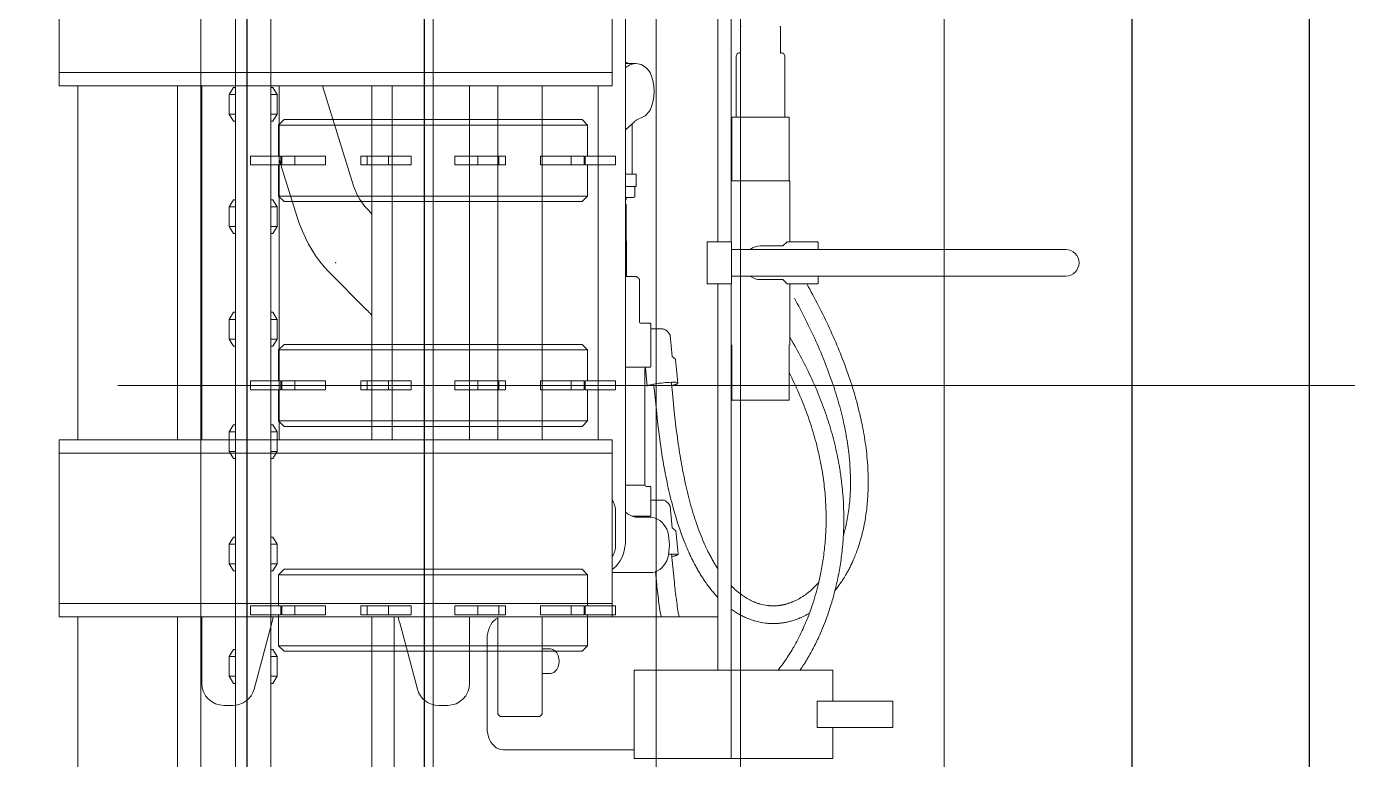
# Model space of a CAD drawing. Header units: millimetres. Extents: x -187347 to 135007, y -6415 to 292048.
# Drawn here: x -64541 to -63944, y 25703 to 26034 of the extents above; entities that cross this region are included whole.
import ezdxf

# ---------------------------------------------------------------- set-up
doc = ezdxf.new("R2010")
doc.units = ezdxf.units.MM
doc.header["$LTSCALE"] = 100
doc.layers.get('0').update_dxf_attribs({"lineweight": 18})
doc.layers.add('Equipment Drawing', color=7, linetype='Continuous', lineweight=0)
doc.layers.add('LAYOUT', color=3, linetype='Continuous', lineweight=18)
doc.layers.add('INTRALOX', color=6, linetype='Continuous')
doc.layers.add('STEEL', color=5, linetype='Continuous')

# ---------------------------------------------------------------- blocks, each defined once
blk = doc.blocks.new('dropstation')
at = {"color": 5, "linetype": 'Continuous', "ltscale": 20}
blk.add_point((858623.53, 732949.39), dxfattribs=at)
at = {"layer": 'LAYOUT'}
for p, q in [((858796.29, 732958.89), (858796.29, 733133.39)), ((858802.29, 732986.39), (858802.29, 733133.39)), ((858498.53, 733043.94), (858498.53, 733094.84)), ((858748.53, 733094.84), (858748.53, 733043.94)), ((858754.56, 733074.39), (858754.56, 732824.39)), ((858806.54, 733055.99), (858806.54, 733043.99)), ((858824.54, 733043.99), (858824.54, 733055.99)), ((858498.53, 733043.94), (858498.53, 733035.39)), ((858748.53, 733035.39), (858748.53, 733043.94)), ((858806.54, 733044.19), (858805.94, 733044.19)), ((858806.54, 733044.19), (858806.04, 733044.19)), ((858806.57, 733043.91), (858806.54, 733043.99)), ((858825.04, 733044.19), (858824.54, 733044.19)), ((858759.22, 733039.39), (858754.98, 733039.39)), ((858804.54, 733015.19), (858804.54, 733042.69)), ((858826.54, 733015.19), (858826.54, 733042.69)), ((858503.53, 733035.39), (858498.53, 733035.39)), ((858498.53, 733029.39), (858498.53, 733035.39)), ((858503.53, 733035.39), (858743.53, 733035.39)), ((858748.53, 733035.39), (858743.53, 733035.39)), ((858748.53, 733029.39), (858748.53, 733035.39)), ((858503.53, 733029.39), (858498.53, 733029.39)), ((858503.53, 733029.39), (858743.53, 733029.39)), ((858507.03, 733029.39), (858507.03, 732869.39)), ((858552.03, 732869.39), (858552.03, 733029.39)), ((858563.03, 732869.39), (858563.03, 733029.39)), ((858598.03, 733029.39), (858598.03, 732869.39)), ((858631.62, 732984.23), (858617.49, 733029.39)), ((858639.93, 733029.39), (858639.93, 732869.39)), ((858649.03, 732869.39), (858649.03, 733029.39)), ((858684.03, 733029.39), (858684.03, 732869.39)), ((858696.83, 733029.39), (858696.83, 732869.39)), ((858716.83, 733029.39), (858716.83, 732869.39)), ((858742.19, 733029.39), (858742.19, 732869.39)), ((858748.53, 733029.39), (858743.53, 733029.39)), ((858802.59, 733015.19), (858828.49, 733015.19)), ((858802.59, 732986.39), (858802.59, 733015.19)), ((858828.49, 732986.39), (858828.49, 733015.19)), ((858754.56, 733009.44), (858758.7, 733013.26)), ((858757.54, 733012.09), (858757.54, 733012.19)), ((858757.55, 732989.44), (858757.54, 733012.09)), ((858606.15, 732970.07), (858598.03, 732996.03)), ((858758.88, 732989.44), (858754.56, 732989.43)), ((858755.3, 732989.44), (858754.56, 732989.44)), ((858754.56, 732983.89), (858758.89, 732983.89)), ((858757.55, 732989.44), (858755.3, 732989.44)), ((858757.88, 732983.89), (858758.15, 732983.82)), ((858759.38, 732983.89), (858759.37, 732989.44)), ((858802.29, 732986.39), (858828.79, 732986.39)), ((858802.29, 732958.83), (858802.29, 732986.39)), ((858828.79, 732958.89), (858828.79, 732986.39)), ((858754.56, 732977.87), (858754.88, 732978.19)), ((858754.88, 732978.19), (858754.88, 732978.89)), ((858757.88, 732978.89), (858758.16, 732978.97)), ((858758.8, 732983.56), (858758.8, 732979.22)), ((858639.93, 732971.55), (858637.53, 732973.98)), ((858754.68, 732975.89), (858754.88, 732975.69)), ((858754.9, 732943.19), (858754.88, 732975.69)), ((858828.79, 732974.54), (858828.79, 732974.94)), ((858828.79, 732974.08), (858828.79, 732974.54)), ((858828.79, 732972.09), (858828.79, 732974.08)), ((858828.79, 732973.49), (858828.79, 732973.66)), ((858828.79, 732972.52), (858828.79, 732972.89)), ((858828.79, 732966.39), (858828.79, 732958.89)), ((858791.43, 732957.62), (858791.43, 732958.89)), ((858791.43, 732958.89), (858802.23, 732958.89)), ((858791.43, 732949.39), (858791.43, 732957.62)), ((858802.43, 732958.69), (858802.23, 732958.89)), ((858802.43, 732949.39), (858802.43, 732958.69)), ((858804.93, 732955.39), (858802.43, 732955.39)), ((858804.93, 732955.39), (858824.93, 732955.39)), ((858825.64, 732956.99), (858815.54, 732956.99)), ((858824.93, 732955.39), (858884.93, 732955.39)), ((858825.64, 732956.99), (858827.54, 732958.89)), ((858841.24, 732958.89), (858827.54, 732958.89)), ((858841.54, 732958.59), (858841.24, 732958.89)), ((858841.54, 732958.59), (858841.54, 732955.39)), ((858864.04, 732955.39), (858844.04, 732955.39)), ((858920.59, 732955.39), (858864.04, 732955.39)), ((858953.5, 732955.39), (858950.94, 732955.39)), ((858791.43, 732941.16), (858791.43, 732949.39)), ((858802.43, 732940.09), (858802.43, 732949.39)), ((858637.62, 732928.06), (858620.34, 732945.47)), ((858804.93, 732943.39), (858802.53, 732943.39)), ((858804.93, 732943.39), (858824.93, 732943.39)), ((858824.93, 732943.39), (858884.93, 732943.39)), ((858841.54, 732943.39), (858841.54, 732940.19)), ((858884.93, 732943.39), (858930.77, 732943.39)), ((858930.77, 732943.39), (858951.68, 732943.39)), ((858951.68, 732943.39), (858953.5, 732943.39)), ((858760.91, 732922.5), (858760.9, 732941.2)), ((858791.43, 732939.89), (858791.43, 732941.16)), ((858791.43, 732939.89), (858802.23, 732939.89)), ((858796.29, 732765.39), (858796.29, 732939.89)), ((858802.43, 732940.09), (858802.23, 732939.89)), ((858802.29, 732912.39), (858802.29, 732939.95)), ((858825.64, 732941.79), (858815.54, 732941.79)), ((858825.64, 732941.79), (858827.54, 732939.89)), ((858841.24, 732939.89), (858827.54, 732939.89)), ((858828.79, 732912.39), (858828.79, 732939.89)), ((858828.79, 732939.89), (858828.79, 732932.39)), ((858841.54, 732940.19), (858841.24, 732939.89)), ((858828.79, 732924.51), (858828.79, 732925.94)), ((858828.79, 732923.09), (858828.79, 732924.51)), ((858761.25, 732922.1), (858764.51, 732922.1)), ((858765.92, 732902.5), (858765.91, 732921.8)), ((858766.21, 732919.51), (858771.15, 732919.51)), ((858771.25, 732919.51), (858771.15, 732919.51)), ((858828.79, 732923.49), (858828.79, 732923.94)), ((858774.63, 732916.73), (858774.63, 732916.71)), ((858774.63, 732916.71), (858774.63, 732916.69)), ((858775.63, 732906.99), (858774.63, 732916.71)), ((858802.29, 732765.39), (858802.29, 732912.39)), ((858802.59, 732912.39), (858802.59, 732887.39)), ((858828.49, 732912.39), (858828.49, 732887.39)), ((858828.79, 732915.75), (858830.35, 732913.04)), ((858775.59, 732907.01), (858777.12, 732905.78)), ((858763.21, 732848.9), (858763.18, 732901.6)), ((858764.32, 732893.7), (858763.48, 732901.94)), ((858778.24, 732895.12), (858777.16, 732905.71)), ((858767.57, 732891.36), (858767.19, 732894.57)), ((858775.53, 732892.18), (858775.18, 732895.39)), ((858777.95, 732894.72), (858778.22, 732895.05)), ((858768.6, 732881.33), (858767.57, 732891.36)), ((858776.56, 732882.15), (858775.53, 732892.18)), ((858828.49, 732887.39), (858802.59, 732887.39)), ((858498.53, 732869.39), (858503.53, 732869.39)), ((858498.53, 732869.39), (858498.53, 732863.39)), ((858743.53, 732869.39), (858503.53, 732869.39)), ((858743.53, 732869.39), (858748.53, 732869.39)), ((858748.53, 732869.39), (858748.53, 732863.39)), ((858498.53, 732863.39), (858498.53, 732854.84)), ((858498.53, 732863.39), (858503.53, 732863.39)), ((858743.53, 732863.39), (858503.53, 732863.39)), ((858743.53, 732863.39), (858748.53, 732863.39)), ((858748.53, 732854.84), (858748.53, 732863.39)), ((858498.53, 732803.94), (858498.53, 732854.84)), ((858748.53, 732854.84), (858748.53, 732803.94)), ((858764.55, 732848.3), (858763.94, 732848.3)), ((858765.96, 732834.9), (858765.95, 732848)), ((858766.26, 732842.21), (858771.2, 732842.21)), ((858771.29, 732842.21), (858771.2, 732842.21)), ((858750.03, 732836.89), (858750.03, 732821.89)), ((858754.56, 732836.7), (858754.93, 732836.4)), ((858774.67, 732839.43), (858774.67, 732839.41)), ((858774.67, 732839.41), (858774.67, 732839.39)), ((858775.67, 732829.69), (858774.67, 732839.41)), ((858760.23, 732834.39), (858765.87, 732834.39)), ((858775.64, 732829.71), (858777.16, 732828.48)), ((858778.29, 732817.82), (858777.2, 732828.41)), ((858775.57, 732814.88), (858775.28, 732817.76)), ((858777.99, 732817.42), (858778.26, 732817.75)), ((858748.53, 732810.81), (858749.26, 732811.4)), ((858776.6, 732804.85), (858775.57, 732814.88)), ((858765.87, 732809.39), (858748.53, 732809.39)), ((858768.64, 732804.03), (858768.05, 732809.77)), ((858498.53, 732803.94), (858498.53, 732795.39)), ((858748.53, 732795.39), (858748.53, 732803.94)), ((858503.53, 732795.39), (858498.53, 732795.39)), ((858498.53, 732789.39), (858498.53, 732795.39)), ((858503.53, 732795.39), (858743.53, 732795.39)), ((858748.53, 732795.39), (858743.53, 732795.39)), ((858748.53, 732789.39), (858748.53, 732795.39)), ((858503.53, 732789.39), (858498.53, 732789.39)), ((858503.53, 732789.39), (858743.53, 732789.39)), ((858507.03, 732789.39), (858507.03, 732703.39)), ((858552.03, 732693.39), (858552.03, 732789.39)), ((858563.03, 732759.39), (858563.03, 732789.39)), ((858594.63, 732786.67), (858586.62, 732756.8)), ((858639.93, 732789.39), (858639.93, 732703.39)), ((858649.93, 732789.39), (858649.93, 732703.39)), ((858660.45, 732756.8), (858652.44, 732786.67)), ((858684.03, 732789.39), (858684.03, 732759.39)), ((858696.83, 732789.39), (858696.83, 732745.39)), ((858716.83, 732789.39), (858716.83, 732745.39)), ((858748.53, 732789.39), (858743.53, 732789.39)), ((858748.53, 732789.39), (858793.79, 732789.39)), ((858796.29, 732789.39), (858793.79, 732789.39)), ((858691.98, 732739.39), (858691.98, 732779.39)), ((858716.83, 732774.89), (858720.62, 732774.89)), ((858716.83, 732763.89), (858720.62, 732763.89)), ((858758.45, 732765.39), (858765.52, 732765.39)), ((858758.45, 732765.39), (858758.45, 732725.39)), ((858811.48, 732765.39), (858765.52, 732765.39)), ((858802.29, 732765.39), (858766.23, 732765.39)), ((858802.29, 732725.39), (858802.29, 732765.39)), ((858848.25, 732765.39), (858802.29, 732765.39)), ((858848.25, 732751.39), (858848.25, 732765.39)), ((858841.18, 732751.39), (858855.32, 732751.39)), ((858841.18, 732739.39), (858841.18, 732751.39)), ((858855.36, 732751.39), (858855.32, 732751.39)), ((858855.36, 732751.39), (858858.29, 732751.39)), ((858860.29, 732751.39), (858858.29, 732751.39)), ((858860.29, 732751.39), (858875.29, 732751.39)), ((858875.29, 732739.39), (858875.29, 732751.39)), ((858576.96, 732749.39), (858573.03, 732749.39)), ((858674.03, 732749.39), (858670.11, 732749.39)), ((858697.83, 732744.39), (858696.83, 732745.39)), ((858715.83, 732744.39), (858716.73, 732745.29)), ((858716.73, 732745.29), (858716.83, 732745.39)), ((858700.47, 732744.39), (858697.83, 732744.39)), ((858715.83, 732744.39), (858700.47, 732744.39)), ((858841.18, 732739.39), (858855.32, 732739.39)), ((858848.25, 732725.39), (858848.25, 732739.39)), ((858855.36, 732739.39), (858855.32, 732739.39)), ((858855.36, 732739.39), (858858.29, 732739.39)), ((858860.29, 732739.39), (858858.29, 732739.39)), ((858860.29, 732739.39), (858875.29, 732739.39)), ((858758.45, 732729.39), (858699.05, 732729.39)), ((858758.45, 732725.39), (858765.52, 732725.39)), ((858765.52, 732725.39), (858766.23, 732725.39)), ((858802.29, 732725.39), (858766.23, 732725.39)), ((858848.25, 732725.39), (858802.29, 732725.39))]:
    blk.add_line(p, q, dxfattribs=at)
for points in [[(858754.56, 733037.51), (858755.03, 733037.9), (858755.52, 733038.24), (858756.02, 733038.54), (858756.54, 733038.8), (858757.06, 733039.01), (858757.59, 733039.18), (858758.13, 733039.29), (858758.68, 733039.37), (858759.22, 733039.39)], [(858754.56, 733039.38), (858754.61, 733039.38), (858754.65, 733039.38), (858754.7, 733039.38), (858754.75, 733039.38), (858754.79, 733039.39), (858754.84, 733039.39), (858754.89, 733039.39), (858754.93, 733039.39), (858754.98, 733039.39)], [(858759.22, 733039.39), (858760.03, 733039.34), (858760.83, 733039.18), (858761.62, 733038.92), (858762.38, 733038.56), (858763.12, 733038.1), (858763.83, 733037.55), (858764.5, 733036.91), (858765.13, 733036.19), (858765.7, 733035.39)], [(858758.7, 733013.26), (858758.94, 733013.48), (858759.19, 733013.68), (858759.45, 733013.87), (858759.71, 733014.04), (858759.97, 733014.2), (858760.25, 733014.34), (858760.52, 733014.46), (858760.8, 733014.57), (858761.08, 733014.67)], [(858765.7, 733018.39), (858765.28, 733017.79), (858764.83, 733017.23), (858764.35, 733016.71), (858763.85, 733016.24), (858763.33, 733015.82), (858762.79, 733015.45), (858762.23, 733015.14), (858761.66, 733014.87), (858761.08, 733014.67)], [(858637.53, 732973.98), (858636.69, 732974.88), (858635.89, 732975.84), (858635.13, 732976.88), (858634.42, 732977.97), (858633.76, 732979.12), (858633.14, 732980.33), (858632.58, 732981.59), (858632.07, 732982.89), (858631.62, 732984.23)], [(858757.55, 732989.44), (858757.92, 732989.44), (858758.25, 732989.44), (858758.55, 732989.44), (858758.8, 732989.44), (858759, 732989.44), (858759.16, 732989.44), (858759.28, 732989.44), (858759.35, 732989.44), (858759.37, 732989.44)], [(858759.37, 732989.44), (858759.37, 732989.44), (858759.35, 732989.44), (858759.32, 732989.44), (858759.27, 732989.44), (858759.22, 732989.44), (858759.15, 732989.44), (858759.08, 732989.44), (858758.98, 732989.44), (858758.88, 732989.44)], [(858759.38, 732983.89), (858759.37, 732983.89), (858759.35, 732983.89), (858759.32, 732983.89), (858759.28, 732983.89), (858759.22, 732983.89), (858759.16, 732983.89), (858759.08, 732983.89), (858758.99, 732983.89), (858758.89, 732983.89)], [(858757.88, 732978.89), (858757.83, 732978.89), (858757.7, 732978.89), (858757.48, 732978.89), (858757.18, 732978.89), (858756.8, 732978.89), (858756.34, 732978.89), (858755.81, 732978.89), (858755.21, 732978.89), (858754.56, 732978.89)], [(858754.56, 732975.89), (858754.58, 732975.89), (858754.61, 732975.89), (858754.63, 732975.89), (858754.64, 732975.89), (858754.66, 732975.89), (858754.67, 732975.89), (858754.67, 732975.89), (858754.68, 732975.89), (858754.68, 732975.89)], [(858620.34, 732945.47), (858618.33, 732947.63), (858616.41, 732949.95), (858614.59, 732952.43), (858612.89, 732955.05), (858611.29, 732957.82), (858609.82, 732960.72), (858608.46, 732963.73), (858607.24, 732966.85), (858606.15, 732970.07)], [(858884.95, 732955.33), (858885.46, 732955.34), (858885.8, 732955.34), (858886.48, 732955.37), (858887.25, 732955.39), (858887.65, 732955.39), (858888.05, 732955.4), (858888.8, 732955.39), (858890.3, 732955.39), (858891.81, 732955.39), (858894.05, 732955.39), (858898.43, 732955.39), (858918.12, 732955.39), (858930.77, 732955.39)], [(858949.43, 732955.33), (858949.33, 732955.33), (858949.25, 732955.34), (858949.11, 732955.35), (858948.89, 732955.38), (858948.79, 732955.39), (858948.68, 732955.39), (858948.58, 732955.4), (858948.48, 732955.4), (858948.3, 732955.39), (858947.66, 732955.39), (858947.18, 732955.39), (858946.68, 732955.39), (858945.89, 732955.39), (858944.15, 732955.39), (858935.11, 732955.39), (858929.25, 732955.39), (858927.64, 732955.39), (858925.96, 732955.39), (858924.81, 732955.39), (858923.77, 732955.39), (858923.3, 732955.4), (858923.01, 732955.4), (858922.73, 732955.39), (858922.44, 732955.39), (858922.14, 732955.38), (858921.53, 732955.35), (858921.12, 732955.34), (858920.92, 732955.33), (858920.61, 732955.33)], [(858930.8, 732955.33), (858930.94, 732955.33), (858931.07, 732955.34), (858931.25, 732955.34), (858931.61, 732955.36), (858931.97, 732955.38), (858932.14, 732955.39), (858932.37, 732955.39), (858932.59, 732955.4), (858932.74, 732955.4), (858933.03, 732955.39), (858933.47, 732955.39), (858933.9, 732955.39), (858934.33, 732955.39), (858935.17, 732955.39), (858935.99, 732955.39), (858937.19, 732955.39), (858940.49, 732955.39), (858951.68, 732955.39)], [(858951.72, 732955.33), (858951.78, 732955.36), (858951.82, 732955.37), (858951.84, 732955.38), (858951.87, 732955.39), (858951.89, 732955.39), (858951.92, 732955.39), (858951.95, 732955.39), (858951.99, 732955.39), (858952.09, 732955.39), (858952.2, 732955.39), (858952.36, 732955.39), (858952.63, 732955.39), (858953.48, 732955.39), (858953.5, 732955.39)], [(858754.9, 732943.19), (858754.89, 732943.19), (858754.88, 732943.19), (858754.86, 732943.19), (858754.83, 732943.19), (858754.79, 732943.19), (858754.75, 732943.19), (858754.69, 732943.19), (858754.63, 732943.19), (858754.56, 732943.19)], [(858754.9, 732943.2), (858758.01, 732943.2), (858758.77, 732943.19), (858758.91, 732943.19), (858758.98, 732943.19), (858759.07, 732943.19), (858759.16, 732943.18), (858759.23, 732943.17), (858759.31, 732943.15), (858759.38, 732943.14), (858759.44, 732943.12), (858759.51, 732943.1), (858759.58, 732943.07), (858759.65, 732943.05), (858759.71, 732943.02), (858759.78, 732942.99), (858759.84, 732942.96), (858759.91, 732942.92), (858759.97, 732942.88), (858760.03, 732942.84), (858760.09, 732942.8), (858760.14, 732942.76), (858760.2, 732942.71), (858760.25, 732942.67), (858760.3, 732942.62), (858760.35, 732942.56), (858760.4, 732942.51), (858760.45, 732942.46), (858760.49, 732942.4), (858760.54, 732942.34), (858760.58, 732942.28), (858760.61, 732942.22), (858760.65, 732942.16), (858760.68, 732942.1), (858760.72, 732942.03), (858760.74, 732941.97), (858760.77, 732941.9), (858760.79, 732941.83), (858760.82, 732941.76), (858760.84, 732941.69), (858760.85, 732941.62), (858760.87, 732941.55), (858760.88, 732941.48), (858760.89, 732941.41), (858760.89, 732941.34), (858760.9, 732941.27), (858760.9, 732941.2)], [(858836.4, 732939.89), (858837.08, 732938.66), (858837.76, 732937.43), (858838.44, 732936.19), (858839.11, 732934.95), (858839.77, 732933.71), (858840.43, 732932.47), (858841.08, 732931.22), (858841.73, 732929.97), (858842.37, 732928.72), (858843, 732927.46), (858843.63, 732926.2), (858844.25, 732924.94), (858844.86, 732923.68), (858845.47, 732922.41), (858846.07, 732921.15), (858846.66, 732919.88), (858847.25, 732918.61), (858847.83, 732917.33), (858848.4, 732916.06), (858848.96, 732914.78), (858849.51, 732913.5), (858850.06, 732912.22), (858850.6, 732910.94), (858851.13, 732909.65), (858851.65, 732908.37), (858852.16, 732907.08), (858852.66, 732905.8), (858853.16, 732904.51), (858853.64, 732903.22), (858854.12, 732901.93), (858854.58, 732900.65), (858855.04, 732899.36), (858855.48, 732898.07), (858855.92, 732896.78), (858856.35, 732895.5), (858856.76, 732894.21), (858857.17, 732892.92), (858857.56, 732891.64), (858857.95, 732890.36), (858858.32, 732889.07), (858858.69, 732887.8), (858859.04, 732886.52), (858859.38, 732885.25), (858859.71, 732883.97)], [(858830.86, 732933.39), (858831.51, 732932.19), (858832.16, 732930.98), (858832.8, 732929.78), (858833.44, 732928.57), (858834.07, 732927.36), (858834.7, 732926.15), (858835.32, 732924.94), (858835.93, 732923.72), (858836.53, 732922.5), (858837.13, 732921.28), (858837.73, 732920.06), (858838.31, 732918.83), (858838.89, 732917.61), (858839.46, 732916.38), (858840.03, 732915.16), (858840.59, 732913.93), (858841.13, 732912.7), (858841.68, 732911.46), (858842.21, 732910.23), (858842.73, 732909), (858843.25, 732907.76), (858843.76, 732906.53), (858844.26, 732905.3), (858844.75, 732904.06), (858845.23, 732902.83), (858845.71, 732901.59), (858846.17, 732900.36), (858846.63, 732899.12), (858847.07, 732897.89), (858847.51, 732896.65), (858847.93, 732895.42), (858848.35, 732894.19), (858848.76, 732892.97), (858849.16, 732891.74), (858849.54, 732890.51), (858849.92, 732889.29), (858850.28, 732888.07), (858850.64, 732886.84), (858850.98, 732885.63), (858851.32, 732884.41), (858851.64, 732883.21), (858851.96, 732882)], [(858637.62, 732928.06), (858637.88, 732927.8), (858638.14, 732927.53), (858638.4, 732927.26), (858638.66, 732926.98), (858638.92, 732926.71), (858639.17, 732926.43), (858639.43, 732926.15), (858639.68, 732925.86), (858639.93, 732925.58)], [(858764.51, 732922.1), (858764.61, 732922.1), (858764.69, 732922.1), (858764.78, 732922.1), (858764.86, 732922.1), (858764.93, 732922.1), (858765, 732922.1), (858765.07, 732922.1), (858765.13, 732922.1), (858765.19, 732922.1)], [(858765.19, 732922.1), (858765.55, 732922.1), (858765.62, 732922.1), (858765.65, 732922.09), (858765.69, 732922.09), (858765.73, 732922.07), (858765.77, 732922.05), (858765.81, 732922.02), (858765.84, 732921.99), (858765.86, 732921.96), (858765.88, 732921.92), (858765.9, 732921.88), (858765.91, 732921.84), (858765.91, 732921.8)], [(858830.35, 732913.04), (858831, 732911.91), (858831.64, 732910.78), (858832.27, 732909.65), (858832.89, 732908.51), (858833.51, 732907.37), (858834.12, 732906.23), (858834.72, 732905.08), (858835.31, 732903.93), (858835.9, 732902.77), (858836.47, 732901.62), (858837.04, 732900.46), (858837.6, 732899.29), (858838.15, 732898.13), (858838.7, 732896.96), (858839.23, 732895.79), (858839.76, 732894.61), (858840.27, 732893.44), (858840.78, 732892.26), (858841.27, 732891.08), (858841.76, 732889.9), (858842.24, 732888.72), (858842.71, 732887.53), (858843.16, 732886.35), (858843.61, 732885.16), (858844.05, 732883.98), (858844.48, 732882.79), (858844.89, 732881.61), (858845.3, 732880.42), (858845.69, 732879.23), (858846.08, 732878.05), (858846.46, 732876.86), (858846.82, 732875.68), (858847.18, 732874.5), (858847.52, 732873.31), (858847.85, 732872.14), (858848.17, 732870.96), (858848.49, 732869.78), (858848.79, 732868.61), (858849.08, 732867.44), (858849.36, 732866.27), (858849.63, 732865.1), (858849.89, 732863.94), (858850.14, 732862.78), (858850.37, 732861.62), (858850.6, 732860.47), (858850.82, 732859.32), (858851.03, 732858.17), (858851.22, 732857.03)], [(858765.29, 732902.2), (858764.81, 732902.19), (858764.11, 732902.19), (858763.22, 732902.19), (858762.14, 732902.19), (858760.89, 732902.19), (858759.49, 732902.19), (858757.95, 732902.19), (858756.3, 732902.18), (858754.56, 732902.18)], [(858765.92, 732902.5), (858765.92, 732902.46), (858765.91, 732902.41), (858765.89, 732902.37), (858765.87, 732902.34), (858765.85, 732902.3), (858765.82, 732902.27), (858765.78, 732902.25), (858765.74, 732902.22), (858765.7, 732902.21), (858765.66, 732902.2), (858765.62, 732902.2), (858765.51, 732902.2), (858765.29, 732902.2)], [(858777.12, 732905.78), (858777.13, 732905.77), (858777.14, 732905.77), (858777.14, 732905.76), (858777.15, 732905.75), (858777.15, 732905.74), (858777.16, 732905.74), (858777.16, 732905.73), (858777.16, 732905.72), (858777.16, 732905.71)], [(858764.32, 732893.7), (858764.37, 732893.8), (858764.56, 732893.91), (858764.87, 732894.04), (858765.29, 732894.16), (858765.83, 732894.3), (858766.48, 732894.43), (858767.21, 732894.57), (858768.01, 732894.7), (858768.88, 732894.83), (858769.79, 732894.95), (858770.73, 732895.06), (858771.69, 732895.15), (858772.63, 732895.24), (858773.55, 732895.31), (858774.42, 732895.36), (858775.24, 732895.39), (858775.98, 732895.41), (858776.64, 732895.4), (858777.19, 732895.38), (858777.64, 732895.34), (858777.97, 732895.28), (858778.17, 732895.21), (858778.24, 732895.12)], [(858777.95, 732894.72), (858777.88, 732894.67), (858777.78, 732894.61), (858777.64, 732894.54), (858777.46, 732894.48), (858777.24, 732894.41), (858776.99, 732894.34), (858776.71, 732894.26), (858776.39, 732894.19), (858776.05, 732894.12)], [(858778.24, 732895.12), (858778.25, 732895.11), (858778.24, 732895.11), (858778.24, 732895.1), (858778.24, 732895.09), (858778.24, 732895.08), (858778.23, 732895.07), (858778.23, 732895.07), (858778.22, 732895.06), (858778.22, 732895.05)], [(858828.49, 732899.7), (858829.07, 732898.55), (858829.64, 732897.39), (858830.2, 732896.24), (858830.75, 732895.08), (858831.29, 732893.92), (858831.82, 732892.76), (858832.34, 732891.59), (858832.86, 732890.43), (858833.36, 732889.26), (858833.85, 732888.09), (858834.33, 732886.92), (858834.81, 732885.75), (858835.27, 732884.58), (858835.72, 732883.41), (858836.16, 732882.24), (858836.59, 732881.06), (858837.01, 732879.89), (858837.42, 732878.72), (858837.82, 732877.55), (858838.21, 732876.38), (858838.59, 732875.21), (858838.95, 732874.04), (858839.31, 732872.88), (858839.65, 732871.71), (858839.99, 732870.55), (858840.31, 732869.39), (858840.62, 732868.24), (858840.92, 732867.08), (858841.21, 732865.93), (858841.49, 732864.77), (858841.76, 732863.63), (858842.02, 732862.48), (858842.26, 732861.35), (858842.5, 732860.21), (858842.72, 732859.08), (858842.94, 732857.94), (858843.14, 732856.82), (858843.34, 732855.7)], [(858776.05, 732894.12), (858776.04, 732894.12), (858776.03, 732894.12), (858776.02, 732894.11), (858776.02, 732894.11), (858776.01, 732894.11), (858776, 732894.11), (858775.99, 732894.11), (858775.98, 732894.11), (858775.98, 732894.1)], [(858862.2, 732830.07), (858862.42, 732831.16), (858862.63, 732832.24), (858862.78, 732833.07), (858862.92, 732833.91), (858863.05, 732834.75), (858863.18, 732835.59), (858863.3, 732836.45), (858863.41, 732837.31), (858863.52, 732838.18), (858863.62, 732839.05), (858863.71, 732839.93), (858863.79, 732840.81), (858863.87, 732841.7), (858863.94, 732842.6), (858864, 732843.5), (858864.05, 732844.41), (858864.1, 732845.33), (858864.14, 732846.25), (858864.17, 732847.2), (858864.19, 732848.15), (858864.21, 732849.12), (858864.21, 732850.08), (858864.21, 732851.06), (858864.2, 732852.03), (858864.18, 732853.02), (858864.15, 732854.01), (858864.11, 732855.28), (858864.04, 732856.56), (858863.97, 732857.85), (858863.88, 732859.14), (858863.77, 732860.45), (858863.66, 732861.76), (858863.52, 732863.08), (858863.37, 732864.41), (858863.23, 732865.6), (858863.08, 732866.79), (858862.91, 732867.99), (858862.73, 732869.2), (858862.54, 732870.41), (858862.34, 732871.62), (858862.13, 732872.84), (858861.9, 732874.06), (858861.67, 732875.29), (858861.42, 732876.52), (858861.25, 732877.34), (858860.9, 732878.99), (858860.65, 732880.1), (858860.52, 732880.65), (858860.32, 732881.47), (858860.18, 732882.03), (858859.89, 732883.13), (858859.67, 732883.95)], [(858782.66, 732819.73), (858782.56, 732819.96), (858782.35, 732820.42), (858782.04, 732821.11), (858781.84, 732821.58), (858781.71, 732821.89), (858781.46, 732822.52), (858780.89, 732823.95), (858780.61, 732824.68), (858780.33, 732825.4), (858779.74, 732827), (858779.17, 732828.62), (858778.61, 732830.25), (858778.07, 732831.9), (858777.55, 732833.58), (858777.04, 732835.26), (858776.55, 732836.97), (858776.07, 732838.69), (858775.72, 732839.95), (858775.39, 732841.22), (858775.07, 732842.5), (858774.75, 732843.79), (858774.44, 732845.08), (858774.14, 732846.37), (858773.84, 732847.68), (858773.56, 732848.98), (858773.28, 732850.3), (858773, 732851.61), (858772.74, 732852.94), (858772.48, 732854.26), (858772.23, 732855.59), (858771.98, 732856.92), (858771.74, 732858.26), (858771.51, 732859.6), (858771.14, 732861.83), (858770.79, 732864.07), (858770.45, 732866.31), (858770.13, 732868.56), (858769.82, 732870.81), (858769.53, 732873.06), (858769.26, 732875.32), (858769, 732877.59), (858768.79, 732879.46), (858768.6, 732881.33)], [(858789.96, 732822.92), (858789.52, 732823.95), (858789.09, 732824.98), (858788.67, 732826.03), (858788.25, 732827.09), (858787.84, 732828.17), (858787.43, 732829.26), (858787.03, 732830.37), (858786.65, 732831.48), (858786.26, 732832.61), (858785.89, 732833.74), (858785.52, 732834.9), (858785.16, 732836.05), (858784.8, 732837.23), (858784.46, 732838.41), (858784.11, 732839.6), (858783.78, 732840.8), (858783.46, 732842.01), (858783.14, 732843.22), (858782.83, 732844.45), (858782.52, 732845.68), (858782.23, 732846.92), (858781.94, 732848.16), (858781.65, 732849.42), (858781.38, 732850.68), (858781.11, 732851.94), (858780.84, 732853.21), (858780.59, 732854.49), (858780.34, 732855.77), (858780.09, 732857.06), (858779.85, 732858.35), (858779.62, 732859.65), (858779.4, 732860.95), (858779.18, 732862.25), (858778.97, 732863.56), (858778.76, 732864.87), (858778.56, 732866.19), (858778.36, 732867.5), (858778.17, 732868.82), (858777.81, 732871.47), (858777.46, 732874.13), (858777.14, 732876.79), (858776.84, 732879.47), (858776.56, 732882.15)], [(858854.37, 732831.71), (858854.55, 732832.58), (858854.71, 732833.44), (858854.87, 732834.32), (858855.02, 732835.21), (858855.17, 732836.11), (858855.3, 732837.01), (858855.43, 732837.92), (858855.54, 732838.84), (858855.65, 732839.78), (858855.75, 732840.72), (858855.84, 732841.67), (858855.92, 732842.62), (858855.99, 732843.6), (858856.05, 732844.57), (858856.1, 732845.56), (858856.14, 732846.54), (858856.18, 732847.9), (858856.21, 732849.27), (858856.21, 732850.65), (858856.2, 732852.05), (858856.17, 732853.43), (858856.12, 732854.83), (858856.05, 732856.24), (858855.96, 732857.66), (858855.86, 732859.1), (858855.73, 732860.55), (858855.59, 732862.01), (858855.43, 732863.48), (858855.29, 732864.6), (858855.15, 732865.73), (858854.99, 732866.86), (858854.82, 732867.99), (858854.64, 732869.14), (858854.45, 732870.28), (858854.25, 732871.43), (858854.04, 732872.59), (858853.82, 732873.75), (858853.58, 732874.91), (858853.34, 732876.09), (858853.08, 732877.26), (858852.82, 732878.44), (858852.54, 732879.62), (858852.25, 732880.81), (858851.96, 732882)], [(858842.84, 732809.48), (858843, 732810.33), (858843.16, 732811.17), (858843.31, 732812.03), (858843.46, 732812.88), (858843.6, 732813.75), (858843.74, 732814.61), (858843.87, 732815.49), (858843.99, 732816.36), (858844.11, 732817.25), (858844.23, 732818.14), (858844.33, 732819.03), (858844.43, 732819.93), (858844.53, 732820.84), (858844.62, 732821.75), (858844.7, 732822.66), (858844.78, 732823.58), (858844.88, 732824.93), (858844.97, 732826.29), (858845.04, 732827.65), (858845.1, 732829.03), (858845.14, 732830.42), (858845.17, 732831.82), (858845.19, 732833.23), (858845.18, 732834.65), (858845.17, 732835.74), (858845.15, 732836.82), (858845.12, 732837.92), (858845.08, 732839.01), (858845.04, 732840.02), (858844.98, 732841.03), (858844.92, 732842.05), (858844.85, 732843.07), (858844.77, 732844.1), (858844.69, 732845.13), (858844.59, 732846.17), (858844.49, 732847.21), (858844.38, 732848.26), (858844.26, 732849.3), (858844.13, 732850.36), (858843.99, 732851.42), (858843.84, 732852.48), (858843.68, 732853.55), (858843.51, 732854.62), (858843.34, 732855.7)], [(858850.69, 732807.94), (858850.87, 732808.84), (858851.03, 732809.74), (858851.19, 732810.65), (858851.35, 732811.56), (858851.5, 732812.48), (858851.65, 732813.4), (858851.78, 732814.33), (858851.92, 732815.27), (858852.04, 732816.21), (858852.16, 732817.15), (858852.28, 732818.11), (858852.39, 732819.06), (858852.49, 732820.03), (858852.58, 732820.99), (858852.67, 732821.97), (858852.76, 732822.94), (858852.82, 732823.79), (858852.88, 732824.64), (858852.93, 732825.49), (858852.98, 732826.35), (858853.03, 732827.21), (858853.07, 732828.07), (858853.1, 732828.94), (858853.13, 732829.81), (858853.15, 732830.69), (858853.17, 732831.57), (858853.18, 732832.46), (858853.19, 732833.34), (858853.19, 732834.24), (858853.18, 732835.13), (858853.17, 732836.03), (858853.15, 732836.94), (858853.12, 732838.14), (858853.07, 732839.33), (858853.03, 732840.41), (858852.97, 732841.48), (858852.91, 732842.56), (858852.83, 732843.64), (858852.75, 732844.74), (858852.66, 732845.83), (858852.56, 732846.93), (858852.45, 732848.03), (858852.33, 732849.14), (858852.2, 732850.25), (858852.11, 732851), (858851.91, 732852.49), (858851.78, 732853.5), (858851.71, 732854), (858851.59, 732854.75), (858851.5, 732855.25), (858851.32, 732856.26), (858851.19, 732857.01)], [(858763.21, 732848.9), (858763.09, 732848.9), (858762.73, 732848.89), (858762.14, 732848.89), (858761.32, 732848.89), (858760.3, 732848.89), (858759.09, 732848.89), (858757.71, 732848.89), (858756.19, 732848.89), (858754.56, 732848.88)], [(858759.46, 732848.89), (858758.99, 732848.89), (858758.5, 732848.89), (858757.98, 732848.89), (858757.45, 732848.89), (858756.9, 732848.89), (858756.34, 732848.89), (858755.76, 732848.89), (858755.17, 732848.89), (858754.56, 732848.88)], [(858763.4, 732848.9), (858763.35, 732848.9), (858763.19, 732848.9), (858762.94, 732848.89), (858762.59, 732848.89), (858762.14, 732848.89), (858761.6, 732848.89), (858760.97, 732848.89), (858760.25, 732848.89), (858759.46, 732848.89)], [(858763.21, 732848.9), (858763.25, 732848.9), (858763.28, 732848.9), (858763.31, 732848.9), (858763.34, 732848.9), (858763.36, 732848.9), (858763.38, 732848.9), (858763.39, 732848.9), (858763.4, 732848.9), (858763.4, 732848.9)], [(858764.55, 732848.3), (858764.65, 732848.3), (858764.73, 732848.3), (858764.82, 732848.3), (858764.9, 732848.3), (858764.97, 732848.3), (858765.04, 732848.3), (858765.11, 732848.3), (858765.17, 732848.3), (858765.23, 732848.3)], [(858765.23, 732848.3), (858765.59, 732848.3), (858765.66, 732848.3), (858765.69, 732848.29), (858765.73, 732848.29), (858765.77, 732848.27), (858765.81, 732848.25), (858765.85, 732848.22), (858765.88, 732848.19), (858765.9, 732848.16), (858765.92, 732848.12), (858765.94, 732848.08), (858765.95, 732848.04), (858765.95, 732848)], [(858760.23, 732834.39), (858759.61, 732834.41), (858759, 732834.49), (858758.39, 732834.62), (858757.78, 732834.79), (858757.19, 732835.02), (858756.6, 732835.29), (858756.03, 732835.62), (858755.47, 732835.98), (858754.93, 732836.4)], [(858765.96, 732834.9), (858765.84, 732834.9), (858765.5, 732834.9), (858764.93, 732834.89), (858764.15, 732834.89), (858763.17, 732834.89), (858762, 732834.89), (858760.65, 732834.89), (858759.15, 732834.89), (858757.52, 732834.89)], [(858765.87, 732834.39), (858766.93, 732834.3), (858767.98, 732834.03), (858768.99, 732833.59), (858769.96, 732832.97), (858770.87, 732832.2), (858771.71, 732831.28), (858772.46, 732830.22), (858773.12, 732829.05), (858773.68, 732827.77)], [(858777.16, 732828.48), (858777.17, 732828.47), (858777.18, 732828.47), (858777.18, 732828.46), (858777.19, 732828.45), (858777.19, 732828.44), (858777.2, 732828.44), (858777.2, 732828.43), (858777.2, 732828.42), (858777.2, 732828.41)], [(858849.19, 732801.25), (858849.47, 732801.6), (858849.75, 732801.95), (858850.23, 732802.58), (858850.7, 732803.2), (858851.15, 732803.82), (858851.6, 732804.46), (858851.91, 732804.91), (858852.22, 732805.36), (858852.59, 732805.93), (858852.95, 732806.5), (858853.31, 732807.07), (858853.65, 732807.64), (858854.01, 732808.24), (858854.36, 732808.85), (858854.61, 732809.29), (858854.86, 732809.74), (858855.09, 732810.17), (858855.32, 732810.6), (858855.55, 732811.03), (858855.78, 732811.47), (858856, 732811.91), (858856.22, 732812.35), (858856.43, 732812.8), (858856.65, 732813.25), (858856.86, 732813.71), (858857.07, 732814.17), (858857.28, 732814.63), (858857.48, 732815.09), (858857.68, 732815.56), (858857.88, 732816.03), (858858.13, 732816.63), (858858.37, 732817.23), (858858.62, 732817.87), (858858.86, 732818.51), (858859.11, 732819.18), (858859.36, 732819.86), (858859.6, 732820.55), (858859.83, 732821.24), (858860.06, 732821.95), (858860.28, 732822.65), (858860.5, 732823.37), (858860.71, 732824.09), (858860.92, 732824.82), (858861.12, 732825.55), (858861.31, 732826.29), (858861.5, 732827.03), (858861.69, 732827.78), (858861.86, 732828.54), (858862.03, 732829.3), (858862.19, 732830.06)], [(858754.56, 732824.39), (858754.49, 732822.65), (858754.27, 732820.93), (858753.92, 732819.26), (858753.43, 732817.66), (858752.82, 732816.15), (858752.08, 732814.75), (858751.23, 732813.48), (858750.29, 732812.36), (858749.26, 732811.4)], [(858789.96, 732822.9), (858790.03, 732822.73), (858790.11, 732822.57), (858790.26, 732822.24), (858790.64, 732821.41), (858790.87, 732820.91), (858791.02, 732820.58), (858791.18, 732820.25), (858791.34, 732819.93), (858791.57, 732819.44), (858791.8, 732818.96), (858792.04, 732818.48), (858792.28, 732818.01), (858792.52, 732817.54), (858792.76, 732817.08), (858793.01, 732816.62), (858793.25, 732816.16), (858793.5, 732815.71), (858793.74, 732815.26), (858793.99, 732814.82), (858794.24, 732814.38), (858794.49, 732813.95), (858794.75, 732813.52), (858795, 732813.1), (858795.26, 732812.68), (858795.51, 732812.27), (858795.77, 732811.86), (858796.03, 732811.46), (858796.29, 732811.06)], [(858775.37, 732817.76), (858775.95, 732817.77), (858776.46, 732817.76), (858776.91, 732817.75), (858777.29, 732817.72), (858777.59, 732817.68), (858777.82, 732817.63), (858777.96, 732817.57), (858778.02, 732817.5), (858777.99, 732817.42)], [(858776.09, 732816.82), (858776.08, 732816.82), (858776.08, 732816.82), (858776.07, 732816.81), (858776.06, 732816.81), (858776.05, 732816.81), (858776.04, 732816.81), (858776.03, 732816.81), (858776.03, 732816.81), (858776.02, 732816.8)], [(858777.99, 732817.42), (858777.93, 732817.37), (858777.82, 732817.31), (858777.68, 732817.24), (858777.5, 732817.18), (858777.29, 732817.11), (858777.04, 732817.04), (858776.75, 732816.96), (858776.44, 732816.89), (858776.09, 732816.82)], [(858778.29, 732817.82), (858778.29, 732817.81), (858778.29, 732817.81), (858778.29, 732817.8), (858778.28, 732817.79), (858778.28, 732817.78), (858778.28, 732817.77), (858778.27, 732817.77), (858778.27, 732817.76), (858778.26, 732817.75)], [(858782.63, 732819.72), (858782.86, 732819.21), (858783.09, 732818.69), (858783.32, 732818.18), (858783.55, 732817.68), (858783.79, 732817.17), (858784.02, 732816.67), (858784.26, 732816.18), (858784.5, 732815.68), (858784.74, 732815.19), (858784.99, 732814.7), (858785.23, 732814.22), (858785.48, 732813.74), (858785.73, 732813.27), (858785.98, 732812.79), (858786.23, 732812.32), (858786.49, 732811.86), (858786.74, 732811.39), (858787, 732810.93), (858787.26, 732810.48), (858787.52, 732810.03), (858787.78, 732809.58), (858788.05, 732809.14), (858788.32, 732808.7), (858788.58, 732808.26), (858788.85, 732807.83), (858789.12, 732807.4), (858789.4, 732806.98), (858789.67, 732806.56), (858789.95, 732806.14), (858790.23, 732805.73), (858790.57, 732805.24), (858790.91, 732804.75), (858791.27, 732804.24), (858791.64, 732803.73), (858791.96, 732803.3), (858792.28, 732802.87), (858792.61, 732802.45), (858792.93, 732802.04), (858793.26, 732801.63), (858793.59, 732801.22), (858793.92, 732800.82), (858794.25, 732800.43), (858794.58, 732800.04), (858794.92, 732799.66), (858795.26, 732799.28), (858795.6, 732798.91), (858795.94, 732798.53), (858796.29, 732798.17)], [(858773.68, 732816.01), (858773.12, 732814.73), (858772.46, 732813.56), (858771.71, 732812.5), (858770.87, 732811.58), (858769.96, 732810.81), (858768.99, 732810.19), (858767.98, 732809.75), (858766.93, 732809.48), (858765.87, 732809.39)], [(858776.6, 732804.85), (858776.7, 732803.87), (858776.81, 732802.89), (858776.91, 732801.91), (858777.03, 732800.93), (858777.15, 732799.96), (858777.27, 732798.98), (858777.39, 732798.01), (858777.52, 732797.04), (858777.65, 732796.08), (858777.79, 732795.11), (858777.93, 732794.15), (858778.08, 732793.19), (858778.23, 732792.24), (858778.39, 732791.28), (858778.55, 732790.34), (858778.71, 732789.39)], [(858830.21, 732775.19), (858830.56, 732775.78), (858830.89, 732776.37), (858831.23, 732776.98), (858831.56, 732777.58), (858831.9, 732778.2), (858832.22, 732778.81), (858832.55, 732779.44), (858832.87, 732780.06), (858833.19, 732780.7), (858833.5, 732781.34), (858833.82, 732781.98), (858834.13, 732782.63), (858834.43, 732783.29), (858834.74, 732783.95), (858835.04, 732784.61), (858835.33, 732785.28), (858835.63, 732785.96), (858835.92, 732786.64), (858836.21, 732787.33), (858836.49, 732788.02), (858836.77, 732788.72), (858837.05, 732789.42), (858837.32, 732790.13), (858837.59, 732790.84), (858837.85, 732791.56), (858838.12, 732792.28), (858838.37, 732793.01), (858838.63, 732793.74), (858838.88, 732794.48), (858839.13, 732795.22), (858839.37, 732795.97), (858839.61, 732796.72), (858839.97, 732797.89), (858840.31, 732799.07), (858840.65, 732800.25), (858840.98, 732801.46), (858841.3, 732802.67), (858841.61, 732803.9), (858841.91, 732805.13), (858842.19, 732806.38), (858842.36, 732807.15), (858842.53, 732807.92), (858842.69, 732808.7), (858842.84, 732809.48)], [(858837.12, 732771.15), (858837.49, 732771.8), (858837.86, 732772.44), (858838.23, 732773.1), (858838.59, 732773.75), (858838.95, 732774.42), (858839.3, 732775.09), (858839.66, 732775.76), (858840, 732776.44), (858840.35, 732777.13), (858840.69, 732777.82), (858841.03, 732778.52), (858841.36, 732779.22), (858841.69, 732779.92), (858842.02, 732780.63), (858842.34, 732781.35), (858842.66, 732782.07), (858843.13, 732783.15), (858843.58, 732784.24), (858844.03, 732785.33), (858844.47, 732786.44), (858844.84, 732787.4), (858845.2, 732788.37), (858845.56, 732789.34), (858845.91, 732790.32), (858846.25, 732791.31), (858846.59, 732792.31), (858846.92, 732793.32), (858847.24, 732794.33), (858847.49, 732795.14), (858847.74, 732795.96), (858847.98, 732796.78), (858848.22, 732797.6), (858848.45, 732798.44), (858848.68, 732799.27), (858848.9, 732800.12), (858849.12, 732800.96), (858849.34, 732801.82), (858849.54, 732802.68), (858849.75, 732803.54), (858849.95, 732804.41), (858850.14, 732805.29), (858850.33, 732806.16), (858850.45, 732806.75), (858850.68, 732807.92)], [(858768.64, 732804.03), (858768.75, 732802.98), (858768.86, 732801.93), (858768.98, 732800.88), (858769.1, 732799.82), (858769.23, 732798.77), (858769.36, 732797.73), (858769.5, 732796.68), (858769.64, 732795.63), (858769.78, 732794.59), (858769.94, 732793.54), (858770.09, 732792.5), (858770.25, 732791.46), (858770.42, 732790.42), (858770.59, 732789.39)], [(858802.29, 732803.47), (858802.57, 732803.18), (858802.86, 732802.89), (858803.15, 732802.61), (858803.43, 732802.34), (858803.72, 732802.07), (858804, 732801.8), (858804.29, 732801.54), (858804.58, 732801.29), (858804.87, 732801.03), (858805.26, 732800.71), (858805.65, 732800.39), (858806.03, 732800.08), (858806.42, 732799.78), (858806.72, 732799.55), (858807.03, 732799.33), (858807.33, 732799.11), (858807.64, 732798.9), (858807.94, 732798.69), (858808.25, 732798.48), (858808.55, 732798.29), (858808.86, 732798.1), (858809.17, 732797.91), (858809.47, 732797.72), (858809.78, 732797.55), (858810.09, 732797.37), (858810.38, 732797.22), (858810.66, 732797.07), (858810.94, 732796.92), (858811.23, 732796.78), (858811.51, 732796.64), (858811.79, 732796.51), (858812.07, 732796.38), (858812.36, 732796.26), (858812.63, 732796.14), (858812.92, 732796.03), (858813.19, 732795.92), (858813.48, 732795.81), (858813.75, 732795.71), (858814.03, 732795.61), (858814.31, 732795.52), (858814.75, 732795.37), (858814.91, 732795.32), (858815.01, 732795.28), (858815.11, 732795.25)], [(858818.72, 732794.53), (858818.98, 732794.5), (858819.24, 732794.47), (858819.49, 732794.45), (858819.74, 732794.43), (858820, 732794.42), (858820.25, 732794.4), (858820.5, 732794.39), (858820.76, 732794.38), (858821.01, 732794.38), (858821.26, 732794.38), (858821.51, 732794.38), (858821.76, 732794.39), (858822.02, 732794.39), (858822.27, 732794.4), (858822.52, 732794.42), (858822.77, 732794.43), (858823.08, 732794.46), (858823.39, 732794.49), (858823.61, 732794.51), (858823.83, 732794.54), (858824.05, 732794.56), (858824.27, 732794.59), (858824.49, 732794.62), (858824.71, 732794.66), (858824.93, 732794.7), (858825.15, 732794.73), (858825.36, 732794.77), (858825.58, 732794.82), (858825.8, 732794.86), (858826.02, 732794.91), (858826.23, 732794.96), (858826.45, 732795.01), (858826.67, 732795.06), (858826.88, 732795.12), (858827.16, 732795.19), (858827.44, 732795.27), (858827.71, 732795.35), (858827.99, 732795.44), (858828.26, 732795.53), (858828.54, 732795.62), (858828.81, 732795.71), (858829.08, 732795.81), (858829.36, 732795.91), (858829.63, 732796.02), (858829.9, 732796.13), (858830.17, 732796.24), (858830.44, 732796.35), (858830.71, 732796.47), (858830.98, 732796.6), (858831.25, 732796.72), (858831.54, 732796.86), (858831.83, 732797), (858832.12, 732797.15), (858832.4, 732797.3), (858832.69, 732797.46), (858832.98, 732797.62), (858833.26, 732797.78), (858833.55, 732797.95), (858833.83, 732798.12), (858834.12, 732798.29), (858834.4, 732798.47), (858834.68, 732798.65), (858834.96, 732798.84), (858835.24, 732799.03), (858835.52, 732799.22), (858835.8, 732799.42), (858836.15, 732799.68), (858836.51, 732799.95), (858836.86, 732800.22), (858837.21, 732800.5), (858837.56, 732800.78), (858837.91, 732801.07), (858838.26, 732801.37), (858838.6, 732801.67)], [(858802.29, 732792.88), (858802.51, 732792.72), (858802.73, 732792.56), (858803.17, 732792.25), (858803.61, 732791.96), (858804.05, 732791.67), (858804.49, 732791.39), (858804.94, 732791.12), (858805.38, 732790.85), (858805.83, 732790.59), (858806.29, 732790.34), (858806.74, 732790.09), (858807.19, 732789.85), (858807.65, 732789.63), (858808.11, 732789.4), (858808.57, 732789.19), (858808.98, 732789), (858809.4, 732788.82), (858809.81, 732788.65), (858810.23, 732788.49), (858810.64, 732788.33), (858811.06, 732788.17), (858811.48, 732788.03), (858811.89, 732787.89), (858812.23, 732787.78), (858812.56, 732787.68), (858812.9, 732787.58)], [(858691.98, 732779.39), (858692.05, 732780.77), (858692.25, 732782.13), (858692.59, 732783.44), (858693.05, 732784.67), (858693.62, 732785.79), (858694.3, 732786.8), (858695.07, 732787.66), (858695.92, 732788.36), (858696.83, 732788.88)], [(858817.79, 732786.58), (858818.15, 732786.54), (858818.52, 732786.5), (858818.88, 732786.47), (858819.25, 732786.45), (858819.61, 732786.42), (858819.97, 732786.41), (858820.33, 732786.39), (858820.69, 732786.38), (858821.08, 732786.38), (858821.46, 732786.38), (858821.84, 732786.39), (858822.22, 732786.4), (858822.6, 732786.41), (858822.98, 732786.43), (858823.34, 732786.45), (858823.71, 732786.48), (858824.02, 732786.51), (858824.33, 732786.54), (858824.65, 732786.58), (858824.98, 732786.62), (858825.3, 732786.66), (858825.62, 732786.7), (858825.95, 732786.76), (858826.27, 732786.81), (858826.55, 732786.86), (858826.83, 732786.91), (858827.26, 732786.99), (858827.68, 732787.08), (858828.11, 732787.18), (858828.53, 732787.28), (858828.95, 732787.39), (858829.37, 732787.5), (858829.79, 732787.62), (858830.22, 732787.75), (858830.68, 732787.9), (858831.13, 732788.05), (858831.58, 732788.21), (858832.03, 732788.37), (858832.48, 732788.54), (858832.92, 732788.72), (858833.36, 732788.9), (858833.64, 732789.02), (858833.92, 732789.14), (858834.23, 732789.28), (858834.54, 732789.43), (858834.86, 732789.58), (858835.18, 732789.74), (858835.51, 732789.9), (858835.84, 732790.07), (858836.17, 732790.24), (858836.5, 732790.42), (858836.83, 732790.6), (858837.15, 732790.79), (858837.42, 732790.94), (858837.68, 732791.1)], [(858720.62, 732774.89), (858721.15, 732774.84), (858721.67, 732774.69), (858722.17, 732774.43), (858722.64, 732774.09), (858723.07, 732773.66), (858723.46, 732773.14), (858723.8, 732772.56), (858724.07, 732771.92), (858724.28, 732771.23), (858724.43, 732770.51), (858724.5, 732769.76), (858724.5, 732769.01), (858724.43, 732768.27), (858724.28, 732767.55), (858724.07, 732766.86), (858723.8, 732766.22), (858723.46, 732765.64), (858723.07, 732765.12), (858722.64, 732764.69), (858722.17, 732764.34), (858721.67, 732764.09), (858721.15, 732763.94), (858720.62, 732763.89)], [(858823.5, 732765.39), (858823.82, 732765.79), (858824.14, 732766.19), (858824.46, 732766.61), (858824.78, 732767.02), (858825.11, 732767.46), (858825.43, 732767.89), (858825.76, 732768.34), (858826.08, 732768.78), (858826.41, 732769.25), (858826.74, 732769.72), (858826.97, 732770.06), (858827.21, 732770.4), (858827.43, 732770.73), (858827.65, 732771.06), (858828.08, 732771.73), (858828.52, 732772.4), (858828.95, 732773.09), (858829.37, 732773.78), (858829.8, 732774.48), (858830.21, 732775.19)], [(858833.47, 732765.39), (858833.89, 732766.01), (858834.31, 732766.63), (858834.72, 732767.26), (858835.13, 732767.89), (858835.53, 732768.53), (858835.74, 732768.85), (858836.14, 732769.5), (858836.33, 732769.83), (858836.51, 732770.12), (858836.6, 732770.27), (858836.73, 732770.49), (858836.86, 732770.72), (858836.97, 732770.93), (858837.03, 732771.04), (858837.12, 732771.19)], [(858699.05, 732729.39), (858698.05, 732729.49), (858697.06, 732729.79), (858696.11, 732730.29), (858695.23, 732730.98), (858694.42, 732731.83), (858693.71, 732732.84), (858693.1, 732733.98), (858692.62, 732735.23), (858692.27, 732736.57), (858692.05, 732737.97), (858691.98, 732739.39)]]:
    blk.add_lwpolyline(points, dxfattribs=at)
for centre, radius, start, end in [((858806.74, 733055.99), 0.2, 90, 180), ((858824.34, 733055.99), 0.2, 0, 90), ((858806.04, 733042.69), 1.5, 90, 180), ((858825.04, 733042.69), 1.5, 0, 90), ((858749.85, 733026.89), 14, 63.23439, 70.34858), ((858745.26, 733026.89), 22.14, 337.42124, 22.57876), ((858757.29, 732980.73), 3.2, 61.90247, 74.35245), ((858757.3, 732982.06), 3.2, 285.69057, 297.95671), ((858815.54, 732949.39), 7.6, 89.99734, 127.87115), ((858953.5, 732949.39), 6, 359.99987, 90.00388), ((858953.5, 732949.39), 6, 270.00412, 0.00013), ((858815.54, 732949.39), 7.6, 232.14386, 269.99986), ((858761.31, 732922.5), 0.4, 180.0126, 268.24593), ((858771.17, 732917.05), 2.46, 56.06961, 88.12148), ((858769.08, 732913.94), 6.21, 26.64045, 56.06261), ((858764, 732848.9), 0.6, 180.01862, 268.38236), ((858740.03, 732836.89), 10, 0, 31.78925), ((858771.21, 732839.75), 2.46, 56.06961, 88.12148), ((858769.12, 732836.64), 6.21, 26.64045, 56.06261), ((858781.13, 732847.06), 74.83, 343.75711, 348.16914), ((858747.67, 732821.86), 26.66, 347.33067, 12.99704), ((858740.03, 732821.89), 10, 328.21075, 0), ((858774.09, 733391.87), 574.12, 269.99126, 270.12784), ((858773.26, 732839.17), 22.53, 275.40655, 277.03201), ((858812.74, 732830.54), 38.76, 311.85502, 318.72557), ((858821.33, 732816.45), 22.08, 253.72343, 263.23575), ((858498.03, 732812.55), 100, 345, 346.60555), ((858749.03, 732812.55), 100, 193.39445, 195), ((858821.33, 732816.46), 30.09, 253.73862, 263.24594), ((858573.03, 732759.39), 10, 180, 270), ((858576.96, 732759.39), 10, 270, 345), ((858670.11, 732759.39), 10, 195, 270), ((858674.03, 732759.39), 10, 270, 0)]:
    blk.add_arc(centre, radius, start, end, dxfattribs=at)
blk = doc.blocks.new('steel weighing')
at = {"layer": 'STEEL', "color": 7, "linetype": 'ByBlock', "ltscale": 20, "elevation": 1.72}
for points in [[(853267.6, 714121.45), (853347.6, 714121.45), (853347.6, 708701.45), (853267.6, 708701.45)], [(853667.61, 714121.45), (853747.61, 714121.45), (853747.61, 708701.45), (853667.61, 708701.45)]]:
    blk.add_lwpolyline(points, close=True, dxfattribs=at)
blk = doc.blocks.new('S400_10T_Sprocket')
for p, q in [((-2, 82.34), (-2, 82.5)), ((-2, 82.5), (2, 82.5)), ((-2, 82.34), (-2, 68.81)), ((2, 82.5), (2, 82.34)), ((2, 68.81), (2, 82.34)), ((-18.54, 67.35), (-16.04, 69.85)), ((-18.54, 67.35), (-18.54, -67.35)), ((-16.04, -69.85), (-16.04, 69.85)), ((-16.04, 69.85), (-2, 69.85)), ((-2, 68.81), (2, 68.81)), ((-2, 62.43), (-2, 68.37)), ((-2, 68.37), (2, 68.37)), ((2, 69.85), (16.04, 69.85)), ((2, 68.37), (2, 62.43)), ((16.04, 69.85), (16.04, -69.85)), ((18.54, 67.35), (16.04, 69.85)), ((18.54, -67.35), (18.54, 67.35)), ((-2, 62.43), (-2, 48.62)), ((2, 62.43), (-2, 62.43)), ((2, 48.62), (2, 62.43)), ((-2, 48.62), (2, 48.62)), ((-2, 29.78), (-2, 32.68)), ((-2, 32.68), (2, 32.68)), ((2, 32.68), (2, 29.78)), ((-2, 29.78), (-2, 20.18)), ((2, 29.78), (-2, 29.78)), ((2, 20.18), (2, 29.78)), ((-2, 9.85), (-2, 20.18)), ((-2, 20.18), (2, 20.18)), ((2, 20.18), (2, 9.85)), ((-2, 9.85), (2, 9.85)), ((-2, -20.18), (-2, -9.85)), ((-2, -9.85), (2, -9.85)), ((2, -9.85), (2, -20.18)), ((-2, -20.18), (-2, -29.78)), ((2, -20.18), (-2, -20.18)), ((2, -29.78), (2, -20.18)), ((-2, -32.68), (-2, -29.78)), ((-2, -29.78), (2, -29.78)), ((2, -29.78), (2, -32.68)), ((-2, -32.68), (2, -32.68)), ((-2, -62.43), (-2, -48.62)), ((-2, -48.62), (2, -48.62)), ((2, -48.62), (2, -62.43)), ((-2, -62.43), (-2, -68.37)), ((2, -62.43), (-2, -62.43)), ((2, -68.37), (2, -62.43)), ((-18.54, -67.35), (-16.04, -69.85)), ((-16.04, -69.85), (-2, -69.85)), ((-2, -68.37), (2, -68.37)), ((-2, -82.34), (-2, -68.81)), ((-2, -68.81), (2, -68.81)), ((2, -68.81), (2, -82.34)), ((2, -69.85), (16.04, -69.85)), ((18.54, -67.35), (16.04, -69.85)), ((-2, -82.34), (-2, -82.5)), ((-2, -82.5), (2, -82.5)), ((2, -82.5), (2, -82.34))]:
    blk.add_line(p, q)
blk = doc.blocks.new('*U1707')
at = {"layer": 'Equipment Drawing'}
for p, q in [((0, -37.51), (0, 2568.54)), ((353.21, 244), (-353.21, 244)), ((357.6, 205.9), (-357.6, 205.9)), ((-465.6, 105), (462.05, 105)), ((-355.6, 31.62), (355.6, 31.62)), ((-134.62, 32.57), (-131.44, 34.54)), ((-134.62, 31.62), (-134.62, 32.57)), ((-122.55, 34.54), (-131.44, 34.54)), ((-131.44, 31.62), (-131.44, 34.54)), ((-119.38, 32.57), (-122.55, 34.54)), ((-122.55, 34.54), (-122.55, 31.62)), ((-119.38, 31.62), (-119.38, 32.57)), ((-83.82, 32.57), (-80.64, 34.54)), ((-83.82, 31.62), (-83.82, 32.57)), ((-71.75, 34.54), (-80.64, 34.54)), ((-80.64, 31.62), (-80.64, 34.54)), ((-68.58, 32.57), (-71.75, 34.54)), ((-71.75, 34.54), (-71.75, 31.62)), ((-68.58, 31.62), (-68.58, 32.57)), ((-33.02, 32.57), (-29.85, 34.54)), ((-33.02, 31.62), (-33.02, 32.57)), ((-20.95, 34.54), (-29.85, 34.54)), ((-29.85, 31.62), (-29.85, 34.54)), ((-17.78, 32.57), (-20.95, 34.54)), ((-20.95, 34.54), (-20.95, 31.62)), ((-17.78, 31.62), (-17.78, 32.57)), ((17.78, 32.57), (20.95, 34.54)), ((17.78, 31.62), (17.78, 32.57)), ((29.85, 34.54), (20.95, 34.54)), ((20.95, 31.62), (20.95, 34.54)), ((33.02, 32.57), (29.85, 34.54)), ((29.85, 34.54), (29.85, 31.62)), ((33.02, 31.62), (33.02, 32.57)), ((68.58, 32.57), (71.75, 34.54)), ((68.58, 31.62), (68.58, 32.57)), ((80.65, 34.54), (71.75, 34.54)), ((71.75, 31.62), (71.75, 34.54)), ((83.82, 32.57), (80.65, 34.54)), ((80.65, 34.54), (80.65, 31.62)), ((83.82, 31.62), (83.82, 32.57)), ((119.38, 32.57), (122.56, 34.54)), ((119.38, 31.62), (119.38, 32.57)), ((131.45, 34.54), (122.56, 34.54)), ((122.56, 31.62), (122.56, 34.54)), ((134.62, 32.57), (131.45, 34.54)), ((131.45, 34.54), (131.45, 31.62)), ((134.62, 31.62), (134.62, 32.57)), ((355.6, 15.75), (-355.6, 15.75)), ((-134.62, 14.79), (-134.62, 15.75)), ((-134.62, 14.79), (-131.44, 12.83)), ((-131.44, 12.83), (-131.44, 15.75)), ((-122.55, 12.83), (-131.44, 12.83)), ((-122.55, 15.75), (-122.55, 12.83)), ((-119.38, 14.79), (-122.55, 12.83)), ((-119.38, 14.79), (-119.38, 15.75)), ((-83.82, 14.79), (-83.82, 15.75)), ((-83.82, 14.79), (-80.64, 12.83)), ((-80.64, 12.83), (-80.64, 15.75)), ((-71.75, 12.83), (-80.64, 12.83)), ((-71.75, 15.75), (-71.75, 12.83)), ((-68.58, 14.79), (-71.75, 12.83)), ((-68.58, 14.79), (-68.58, 15.75)), ((-33.02, 14.79), (-33.02, 15.75)), ((-33.02, 14.79), (-29.85, 12.83)), ((-29.85, 12.83), (-29.85, 15.75)), ((-20.95, 12.83), (-29.85, 12.83)), ((-20.95, 15.75), (-20.95, 12.83)), ((-17.78, 14.79), (-20.95, 12.83)), ((-17.78, 14.79), (-17.78, 15.75)), ((17.78, 14.79), (17.78, 15.75)), ((17.78, 14.79), (20.95, 12.83)), ((20.95, 12.83), (20.95, 15.75)), ((29.85, 12.83), (20.95, 12.83)), ((29.85, 15.75), (29.85, 12.83)), ((33.02, 14.79), (29.85, 12.83)), ((33.02, 14.79), (33.02, 15.75)), ((68.58, 14.79), (68.58, 15.75)), ((68.58, 14.79), (71.75, 12.83)), ((71.75, 12.83), (71.75, 15.75)), ((80.65, 12.83), (71.75, 12.83)), ((80.65, 15.75), (80.65, 12.83)), ((83.82, 14.79), (80.65, 12.83)), ((83.82, 14.79), (83.82, 15.75)), ((119.38, 14.79), (119.38, 15.75)), ((119.38, 14.79), (122.56, 12.83)), ((122.56, 12.83), (122.56, 15.75)), ((131.45, 12.83), (122.56, 12.83)), ((131.45, 15.75), (131.45, 12.83)), ((134.62, 14.79), (131.45, 12.83)), ((134.62, 14.79), (134.62, 15.75)), ((-357.6, 0), (357.6, 0))]:
    blk.add_line(p, q, dxfattribs=at)
for p in [(-101.6, 105), (0, 105), (101.6, 105)]:
    blk.add_blockref('S400_10T_Sprocket', p, dxfattribs=at)

msp = doc.modelspace()

# ---------------------------------------------------------------- linework, layer by layer
at = {"layer": 'LAYOUT', "ltscale": 20, "elevation": 0}
msp.add_lwpolyline([(-64726.09, 26177.57), (-64726.09, 25677.57), (-64126.09, 25677.57), (-64126.09, 26177.57)], close=True, dxfattribs=at)

# ---------------------------------------------------------------- block references
at = {"layer": 'INTRALOX', "xscale": -1, "rotation": 270}
msp.add_blockref('*U1707', (-64462.13, 25872.17, 0), dxfattribs=at)
at = {"layer": 'LAYOUT', "color": 2}
msp.add_blockref('dropstation', (-923024.65, -707021.82, 0), dxfattribs=at)
at = {"layer": 'STEEL', "color": 6, "linetype": 'ByBlock'}
msp.add_blockref('steel weighing', (-917708.71, -686445.88, -1.72), dxfattribs=at)

doc.saveas('drawing.dxf')
